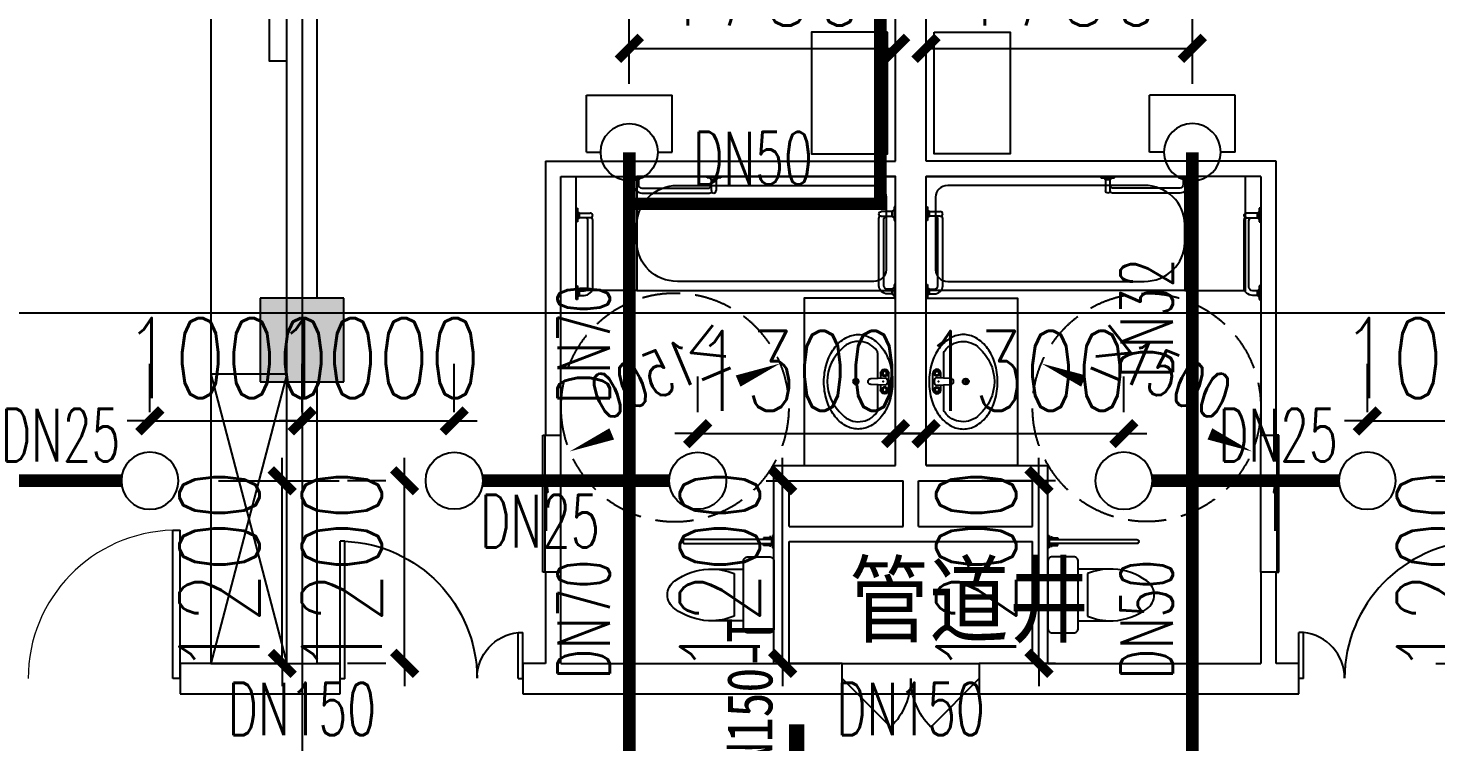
# Model space of a CAD drawing. Extents: x 0 to 2838408, y -923048 to 203859.
# Drawn here: x 2711463 to 2720713, y -199508 to -194818 of the extents above; entities that cross this region are included whole.
import ezdxf
from ezdxf.enums import TextEntityAlignment as Align

# ---------------------------------------------------------------- set-up
doc = ezdxf.new("R2010")
doc.units = 0
doc.header["$LTSCALE"] = 1000
doc.linetypes.add('DASH', pattern=[0.35, 0.25, -0.1])
for name, color, linetype in [('A-Fixt', 81, 'Continuous'), ('CLAYER', 7, 'Continuous'), ('COLUMN', 9, 'Continuous'), ('DIM_SYMB', 3, 'Continuous'), ('DOOR_FIRE', 4, 'Continuous'), ('DOTE', 8, 'Continuous'), ('EQUIP_喷头', 7, 'Continuous'), ('LVTRY', 6, 'Continuous'), ('PIPE-喷淋', 6, 'Continuous'), ('PUB_HATCH', 8, 'Continuous'), ('PUB_TEXT', 7, 'Continuous'), ('TEXT_喷淋', 7, 'Continuous'), ('TWT_DIM', 3, 'Continuous'), ('WALL', 9, 'Continuous'), ('WINDOW', 4, 'Continuous'), ('XREF', 8, 'Continuous'), ('抗震支吊架', 2, 'Continuous'), ('洁具', 213, 'Continuous'), ('配景', 3, 'Continuous')]:
    doc.layers.add(name, color=color, linetype=linetype)
doc.styles.add('_TCH_DIM', font='SIMPLEX', dxfattribs={"bigfont": 'GBCBIG'})
doc.styles.add('_TCH_DIM_T3', font='SIMPLEX', dxfattribs={"width": 0.75, "bigfont": 'HZTXT'})
doc.styles.add('_TWT_PIPEDN', font='SIMPLEX', dxfattribs={"width": 0.8, "height": 2.3, "bigfont": 'HZTXT'})
doc.styles.add('kzcad', font='', dxfattribs={"width": 0.8})
doc.styles.get("Standard").update_dxf_attribs({"font": 'geniso.shx', "bigfont": 'hztxt.shx'})
doc.styles.get('kzcad').set_extended_font_data('SimSun')
doc.dimstyles.new('_TWT_ARCH&&150', dxfattribs={"dimtxt": 525, "dimasz": 150, "dimexe": 375, "dimexo": 450, "dimgap": 150, "dimtad": 1, "dimdec": 0, "dimzin": 0, "dimdsep": 46, "dimtxsty": '_TCH_DIM_T3', "dimblk": 'ARCHTICK', "dimcen": 0.09, "dimclrt": 7, "dimazin": 2, "dimtfac": 1, "dimtdec": 0, "dimtix": 1, "dimtmove": 2, "dimatfit": 3, "dimfxl": 1, "dimtolj": 1, "dimtzin": 0, "dimarcsym": 0})

# ---------------------------------------------------------------- blocks, each defined once
blk = doc.blocks.new('单人床')
at = {"layer": 'A-Fixt'}
for p, q in [((47773.8, 13973.4), (48673.8, 13973.4)), ((47773.8, 12073.4), (48673.8, 13973.4)), ((47773.8, 12073.4), (48673.8, 12073.4))]:
    blk.add_line(p, q, dxfattribs=at)
blk.add_lwpolyline([(47773.8, 14023.4), (48673.8, 14023.4), (48673.8, 12023.4), (47773.8, 12023.4), (47773.8, 14023.4)], dxfattribs=at)
blk = doc.blocks.new('CH_AP01')
for p, q in [((-311.4, 16.6), (-275, 0)), ((-275, 0), (275, 0)), ((275, 0), (311.4, 16.6))]:
    blk.add_line(p, q)
for centre, radius, start, end in [((-306.8, 555.3), 37.8, 100.18588, 202.83587), ((0, -578.9), 1212.6, 74.71041, 105.28959), ((0, -578.9), 1172.6, 75.02868, 104.97132), ((0, -1278.1), 1856.9, 80.61099, 99.38901), ((306.8, 555.3), 37.8, 337.16413, 79.81412), ((-1658.4, 201.9), 1359.7, 352.16586, 14.42826), ((-823.7, 250), 562.9, 335.50378, 31.09034), ((-823.7, 250), 602.9, 335.50378, 30.26909), ((0, -578.9), 1092.6, 75.87672, 104.12328), ((823.7, 250), 602.9, 149.73091, 204.49622), ((823.7, 250), 562.9, 148.90966, 204.49622), ((1658.4, 201.9), 1359.7, 165.57174, 187.83414)]:
    blk.add_arc(centre, radius, start, end)
blk = doc.blocks.new('A$C61295E98')
at = {"color": 3}
for p, q in [((544, 597.9), (0, 597.9)), ((0, 597.9), (0, 0)), ((161.4, 597.9), (161.4, 0)), ((170.4, 0.2), (170.4, 597.6)), ((602.7, 572.2), (602.7, 25.6)), ((624, 517.9), (624, 80)), ((544, 0), (0, 0))]:
    blk.add_line(p, q, dxfattribs=at)
for points in [[(81.8, 540.3), (75.3, 540.3), (75.3, 576.8), (81.8, 576.8)], [(81.8, 453.1), (75.3, 453.1), (75.3, 489.6), (81.8, 489.6)], [(81.8, 352.9), (75.3, 352.9), (75.3, 389.4), (81.8, 389.4)]]:
    blk.add_lwpolyline(points, close=True, dxfattribs=at)
for centre in [(74, 250.1), (74, 164.2), (74, 70.5)]:
    blk.add_circle(centre, 15.7, dxfattribs=at)
for centre, start, end in [((544, 517.9), 360, 90), ((544, 80), 270, 0)]:
    blk.add_arc(centre, 80, start, end, dxfattribs=at)
blk = doc.blocks.new('宿舍')
at = {"layer": 'A-Fixt'}
for p, q in [((47853.8, 13801.7), (48353.8, 15701.7)), ((48353.8, 13801.7), (47853.8, 15701.7)), ((47853.8, 13801.7), (48353.8, 13801.7))]:
    blk.add_line(p, q, dxfattribs=at)
for points in [[(47853.8, 8601.7), (48353.8, 8601.7), (48353.8, 15701.7), (47853.8, 15701.7)], [(47853.8, 10676.1), (47970.5, 10676.1), (47970.5, 11742.6), (47853.8, 11742.6)]]:
    blk.add_lwpolyline(points, close=True, dxfattribs=at)
at = {"xscale": -1, "rotation": 90}
for p in [(63677.2, 60475.5), (63677.2, 58775.5)]:
    blk.add_blockref('单人床', p, dxfattribs=at)
at = {"layer": 'A-Fixt', "xscale": -1, "rotation": 180}
for p in [(50002, 9140.5), (51117.2, 9140.5)]:
    blk.add_blockref('CH_AP01', p, dxfattribs=at)
at = {"layer": '配景', "color": 252}
blk.add_blockref('A$C61295E98', (47853.8, 7096.6), dxfattribs=at)
blk = doc.blocks.new('A$C9f263cac')
at = {"linetype": 'DASH'}
blk.add_circle((0, 0), 750, dxfattribs=at)
at = {"layer": 'DIM_SYMB'}
for points in [[(0, 0, 0, 0, 0), (-692, 289.3, 0, 80, 0), (-415.2, 173.6, 0, 0, 0)], [(0, 0, 0, 0, 0), (692, -289.3, 0, 80, 0), (415.2, -173.6, 0, 0, 0)]]:
    blk.add_lwpolyline(points, format="xyseb", dxfattribs=at)
at = {"layer": 'PUB_TEXT', "color": 7, "style": '_TCH_DIM'}
blk.add_text('≥', height=337.6, rotation=337.3097, dxfattribs=at).set_placement((-419.5, 282.3))
at = {"layer": 'PUB_TEXT', "color": 7, "style": '_TCH_DIM', "width": 0.705882}
blk.add_text('1500', height=297.5, rotation=337.3097, dxfattribs=at).set_placement((-192.8, 187.5))
blk = doc.blocks.new('$plan$00002936')
at = {"layer": '洁具'}
for p, q in [((-44.8, 0), (44.8, 0)), ((44.8, 0), (44.8, -10.3)), ((-555.2, 0), (-465.5, 0)), ((-555.2, -10.3), (-555.2, 0)), ((-465.5, -10.3), (-555.2, -10.3)), ((-538.5, -10.3), (-527.3, -22.3)), ((-527.3, -22.3), (-497.4, -22.3)), ((-527.3, -22.3), (-527.3, -52.7)), ((-497.4, -22.3), (-486.1, -10.3)), ((-497.4, -22.3), (-497.4, -52.7)), ((-473.9, -77.9), (-38.4, -77.9)), ((-465.5, 0), (-465.5, -10.3)), ((-44.8, -10.3), (-44.8, 0)), ((44.8, -10.3), (-44.8, -10.3)), ((-28.1, -10.3), (-16.9, -22.3)), ((-16.9, -22.3), (13, -22.3)), ((-16.9, -94), (-16.9, -22.3)), ((13, -22.3), (24.3, -10.3)), ((13, -22.3), (13, -94)), ((-473.9, -110), (-38.4, -110)), ((-1.9, -110), (-1.9, -110))]:
    blk.add_line(p, q, dxfattribs=at)
for centre, major_axis, start_param, end_param in [((-473.9, -52.7), (0, 57.3), 1.570798, 3.141592), ((-473.9, -52.7), (0, 25.2), 1.570801, 3.141589), ((-38.4, -52.7), (0, 25.2), 3.141577, 4.303054), ((-38.4, -52.7), (0, 57.3), 3.141596, 3.619177), ((-1.9, -94), (0, 16), 1.570785, 3.141583), ((-1.9, -94), (0, 16), 3.141592, 4.71239)]:
    blk.add_ellipse(centre, major_axis=major_axis, ratio=0.931835, start_param=start_param, end_param=end_param, dxfattribs=at)
blk = doc.blocks.new('$DorLib2D$00000225')
at = {"color": 0}
for p, q in [((0.475, -0.0014), (0.475, 0.7521)), ((0.475, 0.7521), (0.5, 0.7521)), ((0.5, -0.0014), (0.5, 0.7521)), ((-0.5, 0), (-0.5, 0.252)), ((-0.475, 0.252), (-0.5, 0.252)), ((-0.475, 0), (-0.475, 0.252)), ((-0.475, 0), (-0.5, 0)), ((0.475, -0.0014), (0.5, -0.0014))]:
    blk.add_line(p, q, dxfattribs=at)
for centre, radius, start, end in [((0.5046, -0.0019), 0.7546, 92.24927, 179.72377), ((-0.5008, 0.0026), 0.2508, 359.78987, 84.09744)]:
    blk.add_arc(centre, radius, start, end, dxfattribs=at)
blk = doc.blocks.new('$DorLib2D$00000116')
at = {"color": 0}
for p, q in [((-0.5, 0), (-0.146, 0.354)), ((0.5, 0), (0.146, 0.354))]:
    blk.add_line(p, q, dxfattribs=at)
for centre, start, end in [((-0.5, 0), 0, 45), ((0.5, 0), 135, 180)]:
    blk.add_arc(centre, 0.5, start, end, dxfattribs=at)
blk = doc.blocks.new('$lvtry$00000196')
at = {"color": 0}
for points in [[(219.4, -384.7, 0.106486), (288.5, -307.6, 0.130324), (310.3, -225.4, 0.130324), (288.5, -143.1, 0.106486), (219.4, -66, 0.084172), (122.7, -18.1, 0.073176), (0, 0, 0.073176), (-122.7, -18.1, 0.084172), (-219.4, -66, 0.106486), (-288.5, -143.1, 0.130324), (-310.3, -225.4, 0.130324), (-288.5, -307.6, 0.106486), (-219.4, -384.7, 0.084172), (-122.7, -432.7, 0.073176), (0, -450.7, 0.073176), (122.7, -432.7, 0.084172)], [(-21.8, -44.3), (-17.3, -142, 1), (21, -142), (25.6, -44.3, 0.493794)]]:
    blk.add_lwpolyline(points, format="xyb", close=True, dxfattribs=at)
for points in [[(-52.4, -25.1), (56.2, -25.1)], [(-52.4, -78), (-20.3, -78)], [(24, -78), (56.2, -78)]]:
    blk.add_lwpolyline(points, dxfattribs=at)
for points in [[(-217.8, -329.4, -0.467303), (-199.2, -102.7, -0.154885), (-179, -96.3), (-17.3, -96.3, -0.154885)], [(21, -96.3), (182.8, -96.3, -0.154885), (203, -102.7, -0.467303), (221.6, -329.4, -0.210278), (1.9, -429.5, -0.210278), (-217.8, -329.4, -0.467303)]]:
    blk.add_lwpolyline(points, format="xyb", dxfattribs=at)
for centre, radius in [((-52.4, -51.6), 19.4), ((-52.4, -51.6), 12.6), ((56.2, -51.6), 19.4), ((56.2, -51.6), 12.6), ((1.9, -241), 19.7), ((1.9, -241), 14.7)]:
    blk.add_circle(centre, radius, dxfattribs=at)
for centre, start, end in [((-52.4, -51.6), 90, 270), ((56.2, -51.6), 270, 90)]:
    blk.add_arc(centre, 26.5, start, end, dxfattribs=at)
for p in [(1.9, -62.4), (1.9, -241)]:
    blk.add_point(p, dxfattribs=at)
blk = doc.blocks.new('$plan$00002967')
at = {"layer": '洁具'}
for p, q in [((1348.8, -59.7), (134, -59.7)), ((58.6, -136.4), (58.6, -613.6)), ((1599.9, -434.7), (1599.9, -315.3)), ((134, -690.3), (1348.8, -690.3))]:
    blk.add_line(p, q, dxfattribs=at)
blk.add_lwpolyline([(0, -750), (0, 0), (1599.9, 0), (1599.9, -750)], close=True, dxfattribs=at)
for centre, major_axis, start_param, end_param in [((134, -136.4), (0, 76.7), 0, 1.570796), ((1348.8, -315.3), (0, 255.7), -1.570796, 0), ((201, -375), (0, 42.6), 1.570796326795708, 7.853981633975295), ((1348.8, -434.7), (0, 255.7), 3.141593, 4.712389), ((134, -613.6), (0, 76.7), 1.570796, 3.141593)]:
    blk.add_ellipse(centre, major_axis=major_axis, ratio=0.98237, start_param=start_param, end_param=end_param, dxfattribs=at)
blk = doc.blocks.new('$plan$00002937')
at = {"layer": '洁具'}
for p, q in [((-12.4, 13.3), (-585, 13.3)), ((-67, 25.5), (-67, 16.3)), ((-8.3, 25.5), (-67, 25.5)), ((-67, 16.3), (-8.3, 16.3)), ((-27.9, 30.5), (-27.9, 25.5)), ((-19.7, 30.5), (-27.9, 30.5)), ((-27.9, 25.5), (-19.7, 25.5)), ((-19.7, 25.5), (-19.7, 30.5)), ((-12.4, -13.3), (-12.4, 13.3)), ((-8.3, 40), (-8.3, -40)), ((0, 40), (-8.3, 40)), ((-8.3, 16.3), (-8.3, 25.5)), ((0, -40), (0, 40)), ((-585, -13.3), (-12.4, -13.3)), ((-67, -25.5), (-67, -16.3)), ((-67, -16.3), (-8.3, -16.3)), ((-8.3, -25.5), (-67, -25.5)), ((-27.9, -30.5), (-27.9, -25.5)), ((-27.9, -25.5), (-19.7, -25.5)), ((-19.7, -30.5), (-27.9, -30.5)), ((-19.7, -25.5), (-19.7, -30.5)), ((-8.3, -16.3), (-8.3, -25.5)), ((-8.3, -40), (0, -40))]:
    blk.add_line(p, q, dxfattribs=at)
blk.add_ellipse((-585, 0), major_axis=(0, -13.3), ratio=0.97507, start_param=3.141592, end_param=6.283185, dxfattribs=at)
blk = doc.blocks.new('$plan$00002826')
at = {"layer": '洁具', "color": 7}
blk.add_line((-260.4, -139.7), (-260.4, 139.7), dxfattribs=at)
at = {"layer": '洁具'}
blk.add_line((-200, 169.7), (-200, -169.7), dxfattribs=at)
blk.add_lwpolyline([(-650.1, 91.6, 0.537872), (-650.1, -91.6, 0.149947), (-430.4, -169.7), (-200, -169.7), (-200, -220, 0.414214), (-170, -250), (-30, -250, 0.414214), (0, -220), (0, 220, 0.414214), (-30, 250), (-170, 250, 0.414214), (-200, 220), (-200, 169.7), (-430.4, 169.7, 0.149947)], format="xyb", close=True, dxfattribs=at)
at = {"layer": '洁具', "color": 7}
for centre, start, end in [((-412.8, -227.4), 67.45048, 91.47253), ((-412.8, 227.4), 268.63393, 292.54952)]:
    blk.add_arc(centre, 397.5, start, end, dxfattribs=at)
blk = doc.blocks.new('$DorLib2D$00000129')
at = {"color": 0, "linetype": 'Continuous'}
for p, q in [((-0.5, 0.545), (-0.5, 0.687)), ((-0.5, 0.687), (0.5, 0.687)), ((0.5, 0.687), (0.5, 0.545)), ((0.5, 0.545), (-0.5, 0.545)), ((-0.5, 0.5), (-0.5, 0.545)), ((0.5, 0.5), (0.5, 0.545)), ((-0.2, 0.437), (0.158, 0.437)), ((0.08, 0.341), (0.08, 0.437)), ((0.158, 0.437), (0.08, 0.341))]:
    blk.add_line(p, q, dxfattribs=at)
blk = doc.blocks.new('$DorLib2D$00000001')
for p, q in [((0.45, 0.975), (0.5, 0.975)), ((0.45, 0), (0.45, 0.975)), ((0.5, 0), (0.5, 0.975)), ((0.5, 0), (0.45, 0))]:
    blk.add_line(p, q)
at = {"lineweight": 13}
blk.add_arc((0.475, 0), 0.975, 91.46928, 180, dxfattribs=at)
blk = doc.blocks.new('1F1')
at = {"layer": 'PUB_HATCH'}
blk.add_hatch(color=256, dxfattribs=at).paths.add_polyline_path([(2377491.7, -196592.2), (2376941.7, -196592.2), (2376941.7, -197142.2), (2377491.7, -197142.2)])
for points in [[(2381064.1, -194844.6), (2380564.1, -194844.6), (2380564.1, -195644.6), (2381064.1, -195644.6)], [(2381369.4, -194844.6), (2381869.4, -194844.6), (2381869.4, -195644.6), (2381369.4, -195644.6)]]:
    blk.add_lwpolyline(points, close=True)
at = {"layer": 'COLUMN'}
for p, q in [((2377491.7, -196592.2), (2376941.7, -196592.2)), ((2376941.7, -196592.2), (2376941.7, -197142.2)), ((2377491.7, -197142.2), (2377491.7, -196592.2)), ((2376941.7, -197142.2), (2377491.7, -197142.2))]:
    blk.add_line(p, q, dxfattribs=at)
at = {"layer": 'DOOR_FIRE'}
for p, q in [((2380766.7, -198992.2), (2381666.7, -198992.2)), ((2380766.7, -199192.2), (2381666.7, -199192.2))]:
    blk.add_line(p, q, dxfattribs=at)
at = {"layer": 'DOTE'}
for p, q in [((2377216.7, -187892.2), (2377216.7, -271092.2)), ((2453916.7, -196692.2), (2343216.7, -196692.2))]:
    blk.add_line(p, q, dxfattribs=at)
at = {"layer": 'LVTRY'}
for points in [[(2381116.7, -197692.2), (2381116.7, -196592.2), (2380516.7, -196592.2), (2380516.7, -197692.2)], [(2381316.7, -197692.2), (2381316.7, -196592.2), (2381916.7, -196592.2), (2381916.7, -197692.2)]]:
    blk.add_lwpolyline(points, close=True, dxfattribs=at)
at = {"layer": 'WALL'}
for p, q in [((2381116.7, -195692.2), (2381116.7, -191642.2)), ((2381316.7, -195692.2), (2381316.7, -191642.2)), ((2377116.7, -196592.2), (2377116.7, -191942.2)), ((2377316.7, -196592.2), (2377316.7, -191942.2)), ((2378816.7, -195692.2), (2381116.7, -195692.2)), ((2378816.7, -195692.2), (2378816.7, -197492.2)), ((2383616.7, -195692.2), (2381316.7, -195692.2)), ((2383616.7, -197492.2), (2383616.7, -195692.2)), ((2378916.7, -195792.2), (2381116.7, -195792.2)), ((2378916.7, -197492.2), (2378916.7, -195792.2)), ((2381116.7, -197692.2), (2381116.7, -195792.2)), ((2383516.7, -195792.2), (2381316.7, -195792.2)), ((2381316.7, -197692.2), (2381316.7, -195792.2)), ((2383516.7, -195792.2), (2383516.7, -197492.2)), ((2377116.7, -198992.2), (2377116.7, -197142.2)), ((2377316.7, -198992.2), (2377316.7, -197142.2)), ((2378816.7, -197492.2), (2378916.7, -197492.2)), ((2383516.7, -197492.2), (2383616.7, -197492.2)), ((2380316.7, -197692.2), (2381116.7, -197692.2)), ((2380316.7, -198192.2), (2380316.7, -197692.2)), ((2381316.7, -197692.2), (2382116.7, -197692.2)), ((2382116.7, -198192.2), (2382116.7, -197692.2)), ((2380416.7, -197792.2), (2381166.7, -197792.2)), ((2380416.7, -198092.2), (2380416.7, -197792.2)), ((2381166.7, -198092.2), (2381166.7, -197792.2)), ((2381266.7, -197792.2), (2382016.7, -197792.2)), ((2381266.7, -198092.2), (2381266.7, -197792.2)), ((2382016.7, -198092.2), (2382016.7, -197792.2)), ((2380416.7, -198092.2), (2381166.7, -198092.2)), ((2381266.7, -198092.2), (2382016.7, -198092.2)), ((2380316.7, -198992.2), (2380316.7, -198192.2)), ((2380416.7, -198192.2), (2381216.7, -198192.2)), ((2380416.7, -198992.2), (2380416.7, -198192.2)), ((2381216.7, -198192.2), (2382016.7, -198192.2)), ((2382016.7, -198992.2), (2382016.7, -198192.2)), ((2382116.7, -198992.2), (2382116.7, -198192.2)), ((2378916.7, -198392.2), (2378816.7, -198392.2)), ((2378816.7, -198392.2), (2378816.7, -198992.2)), ((2378916.7, -198992.2), (2378916.7, -198392.2)), ((2383616.7, -198392.2), (2383516.7, -198392.2)), ((2383516.7, -198392.2), (2383516.7, -198992.2)), ((2383616.7, -198992.2), (2383616.7, -198392.2)), ((2377116.7, -198992.2), (2376416.7, -198992.2)), ((2376416.7, -198992.2), (2376416.7, -199192.2)), ((2377466.7, -198992.2), (2377316.7, -198992.2)), ((2377466.7, -199192.2), (2377466.7, -198992.2)), ((2378816.7, -198992.2), (2378666.7, -198992.2)), ((2378666.7, -198992.2), (2378666.7, -199192.2)), ((2378916.7, -198992.2), (2380316.7, -198992.2)), ((2380766.7, -198992.2), (2380416.7, -198992.2)), ((2380766.7, -199192.2), (2380766.7, -198992.2)), ((2382016.7, -198992.2), (2381666.7, -198992.2)), ((2381666.7, -198992.2), (2381666.7, -199192.2)), ((2382116.7, -198992.2), (2383516.7, -198992.2)), ((2383766.7, -198992.2), (2383616.7, -198992.2)), ((2383766.7, -199192.2), (2383766.7, -198992.2)), ((2376416.7, -199192.2), (2377216.7, -199192.2)), ((2377216.7, -199192.2), (2377466.7, -199192.2)), ((2378666.7, -199192.2), (2378816.7, -199192.2)), ((2378816.7, -199192.2), (2380316.7, -199192.2)), ((2380316.7, -199192.2), (2380766.7, -199192.2)), ((2381666.7, -199192.2), (2382116.7, -199192.2)), ((2382116.7, -199192.2), (2383616.7, -199192.2)), ((2383616.7, -199192.2), (2383766.7, -199192.2))]:
    blk.add_line(p, q, dxfattribs=at)
at = {"layer": 'WINDOW'}
for p, q in [((2378916.7, -198392.2), (2378916.7, -197492.2)), ((2383516.7, -198392.2), (2383516.7, -197492.2))]:
    blk.add_line(p, q, dxfattribs=at)
at = {"layer": '洁具'}
for points in [[(2379416.7, -196542.2), (2379016.7, -196542.2), (2379016.7, -195792.2), (2379416.7, -195792.2)], [(2383016.7, -196542.2), (2383416.7, -196542.2), (2383416.7, -195792.2), (2383016.7, -195792.2)]]:
    blk.add_lwpolyline(points, close=True, dxfattribs=at)
for name, p, rotation in [('宿舍', (2424970.6, -183290.5), 180), ('$plan$00002936', (2379016.7, -196046.8), 90), ('$plan$00002936', (2381316.7, -196037), 90), ('$plan$00002826', (2382116.7, -198542.2), 180)]:
    blk.add_blockref(name, p, dxfattribs=dict(rotation=rotation))
for name, p in [('$plan$00002936', (2379923.8, -195792.2)), ('A$C9f263cac', (2382766.7, -197310.8)), ('$plan$00002937', (2380316.7, -198192.2))]:
    blk.add_blockref(name, p)
at = {"xscale": 1.062551725044816, "yscale": -1.000000000000066, "rotation": 180}
blk.add_blockref('$plan$00002967', (2381116.7, -195792.2), dxfattribs=at)
for name, p, xscale in [('$plan$00002967', (2381316.7, -195792.2), 1.062551725044816), ('A$C9f263cac', (2379666.7, -197310.8), -1)]:
    blk.add_blockref(name, p, dxfattribs=dict(xscale=xscale))
at = {"yscale": -1}
for name, p, rotation in [('$plan$00002936', (2382509.7, -195792.2), 180), ('$plan$00002936', (2381116.7, -196037), 90), ('$plan$00002936', (2383516.7, -196046.8), 90), ('$plan$00002937', (2382116.7, -198192.2), 179.9999999999999)]:
    blk.add_blockref(name, p, dxfattribs=dict(at, rotation=rotation))
blk.add_blockref('$plan$00002826', (2380316.7, -198542.2), dxfattribs=at)
at = {"layer": 'DOOR_FIRE', "xscale": 900, "yscale": -900, "zscale": 200}
blk.add_blockref('$DorLib2D$00000116', (2381216.7, -199092.2), dxfattribs=at)
at = {"layer": 'LVTRY', "yscale": -1, "rotation": 90}
blk.add_blockref('$lvtry$00000196', (2381096.7, -197142.2), dxfattribs=at)
at = {"layer": 'LVTRY', "rotation": 90}
blk.add_blockref('$lvtry$00000196', (2381336.7, -197142.2), dxfattribs=at)
at = {"layer": 'WINDOW', "xscale": 900, "zscale": 900, "rotation": 90}
for p, yscale in [((2378866.7, -197942.2), 100), ((2383566.7, -197942.2), -100)]:
    blk.add_blockref('$DorLib2D$00000129', p, dxfattribs=dict(at, yscale=yscale))
at = {"layer": 'WINDOW'}
for name, p, xscale, yscale, zscale in [('$DorLib2D$00000001', (2375916.7, -199092.2), 1000, 1000, 1000), ('$DorLib2D$00000225', (2378066.7, -199092.2), -1200, 1200, -1200), ('$DorLib2D$00000225', (2384366.7, -199092.2), 1200, 1200, 1200)]:
    blk.add_blockref(name, p, dxfattribs=dict(at, xscale=xscale, yscale=yscale, zscale=zscale))
at = {"layer": 'CLAYER'}
blk.add_text('管道井', height=525, dxfattribs=at).set_placement((2380811.5, -198855.2))
blk = doc.blocks.new('_ArchTick')
at = {"color": 0, "linetype": 'ByBlock', "const_width": 0.4}
blk.add_lwpolyline([(-0.5, -0.5), (0.5, 0.5)], dxfattribs=at)
blk = doc.blocks.new('*D1494')
at = {"layer": 'Defpoints', "color": 0, "linetype": 'ByBlock', "transparency": 16777216}
for p in [(2718662.5, -197482.4), (2717362.5, -197792.2), (2718662.5, -197792.2)]:
    blk.add_point(p, dxfattribs=at)
at = {"layer": 'TWT_DIM', "color": 0, "linetype": 'ByBlock', "lineweight": -2, "transparency": 16777216}
for p, q in [((2717362.5, -197342.2), (2717362.5, -197107.4)), ((2718662.5, -197342.2), (2718662.5, -197107.4)), ((2717362.5, -197482.4), (2717212.5, -197482.4)), ((2717362.5, -197482.4), (2718662.5, -197482.4)), ((2718662.5, -197482.4), (2718812.5, -197482.4))]:
    blk.add_line(p, q, dxfattribs=at)
at = {"layer": 'TWT_DIM', "color": 0, "linetype": 'ByBlock', "lineweight": -2, "transparency": 16777216, "xscale": 150, "yscale": 150, "zscale": 150}
blk.add_blockref('_ArchTick', (2717362.5, -197482.4), dxfattribs=at)
at = {"layer": 'TWT_DIM', "color": 0, "linetype": 'ByBlock', "lineweight": -2, "transparency": 16777216, "xscale": 150, "yscale": 150, "zscale": 150, "rotation": 180}
blk.add_blockref('_ArchTick', (2718662.5, -197482.4), dxfattribs=at)
at = {"layer": 'TWT_DIM', "color": 7, "linetype": 'ByBlock', "transparency": 16777216, "insert": (2718012.5, -197069.9), "char_height": 525, "attachment_point": 5, "style": '_TCH_DIM_T3'}
blk.add_mtext('\\A1;1300', dxfattribs=at)
blk = doc.blocks.new('*D1495')
at = {"layer": 'Defpoints', "color": 0, "linetype": 'ByBlock', "transparency": 16777216}
for p in [(2717162.5, -197482.4), (2715862.5, -197792.2), (2717162.5, -197792.2)]:
    blk.add_point(p, dxfattribs=at)
at = {"layer": 'TWT_DIM', "color": 0, "linetype": 'ByBlock', "lineweight": -2, "transparency": 16777216}
for p, q in [((2715862.5, -197342.2), (2715862.5, -197107.4)), ((2717162.5, -197342.2), (2717162.5, -197107.4)), ((2715862.5, -197482.4), (2715712.5, -197482.4)), ((2715862.5, -197482.4), (2717162.5, -197482.4)), ((2717162.5, -197482.4), (2717312.5, -197482.4))]:
    blk.add_line(p, q, dxfattribs=at)
at = {"layer": 'TWT_DIM', "color": 0, "linetype": 'ByBlock', "lineweight": -2, "transparency": 16777216, "xscale": 150, "yscale": 150, "zscale": 150}
blk.add_blockref('_ArchTick', (2715862.5, -197482.4), dxfattribs=at)
at = {"layer": 'TWT_DIM', "color": 0, "linetype": 'ByBlock', "lineweight": -2, "transparency": 16777216, "xscale": 150, "yscale": 150, "zscale": 150, "rotation": 180}
blk.add_blockref('_ArchTick', (2717162.5, -197482.4), dxfattribs=at)
at = {"layer": 'TWT_DIM', "color": 7, "linetype": 'ByBlock', "transparency": 16777216, "insert": (2716512.5, -197069.9), "char_height": 525, "attachment_point": 5, "style": '_TCH_DIM_T3'}
blk.add_mtext('\\A1;1300', dxfattribs=at)
blk = doc.blocks.new('*D1515')
at = {"layer": 'Defpoints', "color": 0, "linetype": 'ByBlock', "transparency": 16777216}
for p in [(2719112.5, -194951.1), (2717362.5, -195633.4), (2719112.5, -195633.4)]:
    blk.add_point(p, dxfattribs=at)
at = {"layer": 'TWT_DIM', "color": 0, "linetype": 'ByBlock', "lineweight": -2, "transparency": 16777216}
for p, q in [((2717362.5, -195183.4), (2717362.5, -194576.1)), ((2719112.5, -195183.4), (2719112.5, -194576.1)), ((2717362.5, -194951.1), (2719112.5, -194951.1))]:
    blk.add_line(p, q, dxfattribs=at)
at = {"layer": 'TWT_DIM', "color": 0, "linetype": 'ByBlock', "lineweight": -2, "transparency": 16777216, "xscale": 150, "yscale": 150, "zscale": 150, "rotation": 180}
blk.add_blockref('_ArchTick', (2717362.5, -194951.1), dxfattribs=at)
at = {"layer": 'TWT_DIM', "color": 0, "linetype": 'ByBlock', "lineweight": -2, "transparency": 16777216, "xscale": 150, "yscale": 150, "zscale": 150}
blk.add_blockref('_ArchTick', (2719112.5, -194951.1), dxfattribs=at)
at = {"layer": 'TWT_DIM', "color": 7, "linetype": 'ByBlock', "transparency": 16777216, "insert": (2718237.5, -194538.6), "char_height": 525, "attachment_point": 5, "style": '_TCH_DIM_T3'}
blk.add_mtext('\\A1;1750', dxfattribs=at)
blk = doc.blocks.new('*D1516')
at = {"layer": 'Defpoints', "color": 0, "linetype": 'ByBlock', "transparency": 16777216}
for p in [(2721262.5, -197398.8), (2720262.5, -197792.2), (2721262.5, -197792.2)]:
    blk.add_point(p, dxfattribs=at)
at = {"layer": 'TWT_DIM', "color": 0, "linetype": 'ByBlock', "lineweight": -2, "transparency": 16777216}
for p, q in [((2720262.5, -197342.2), (2720262.5, -197023.8)), ((2721262.5, -197342.2), (2721262.5, -197023.8)), ((2720262.5, -197398.8), (2720112.5, -197398.8)), ((2720262.5, -197398.8), (2721262.5, -197398.8)), ((2721262.5, -197398.8), (2721412.5, -197398.8))]:
    blk.add_line(p, q, dxfattribs=at)
at = {"layer": 'TWT_DIM', "color": 0, "linetype": 'ByBlock', "lineweight": -2, "transparency": 16777216, "xscale": 150, "yscale": 150, "zscale": 150}
blk.add_blockref('_ArchTick', (2720262.5, -197398.8), dxfattribs=at)
at = {"layer": 'TWT_DIM', "color": 0, "linetype": 'ByBlock', "lineweight": -2, "transparency": 16777216, "xscale": 150, "yscale": 150, "zscale": 150, "rotation": 180}
blk.add_blockref('_ArchTick', (2721262.5, -197398.8), dxfattribs=at)
at = {"layer": 'TWT_DIM', "color": 7, "linetype": 'ByBlock', "transparency": 16777216, "insert": (2720762.5, -196986.3), "char_height": 525, "attachment_point": 5, "style": '_TCH_DIM_T3'}
blk.add_mtext('\\A1;1000', dxfattribs=at)
blk = doc.blocks.new('*D1517')
at = {"layer": 'Defpoints', "color": 0, "linetype": 'ByBlock', "transparency": 16777216}
for p in [(2718104.8, -197792.2), (2718662.5, -197792.2), (2718662.5, -198992.2)]:
    blk.add_point(p, dxfattribs=at)
at = {"layer": 'TWT_DIM', "color": 0, "linetype": 'ByBlock', "lineweight": -2, "transparency": 16777216}
for p, q in [((2718104.8, -197792.2), (2718104.8, -197642.2)), ((2718212.5, -197792.2), (2717729.8, -197792.2)), ((2718104.8, -198992.2), (2718104.8, -197792.2)), ((2718212.5, -198992.2), (2717729.8, -198992.2)), ((2718104.8, -198992.2), (2718104.8, -199142.2))]:
    blk.add_line(p, q, dxfattribs=at)
at = {"layer": 'TWT_DIM', "color": 0, "linetype": 'ByBlock', "lineweight": -2, "transparency": 16777216, "xscale": 150, "yscale": 150, "zscale": 150}
for p, rotation in [((2718104.8, -197792.2), 270), ((2718104.8, -198992.2), 90)]:
    blk.add_blockref('_ArchTick', p, dxfattribs=dict(at, rotation=rotation))
at = {"layer": 'TWT_DIM', "color": 7, "linetype": 'ByBlock', "transparency": 16777216, "insert": (2717692.3, -198392.2), "char_height": 525, "attachment_point": 5, "rotation": 90, "style": '_TCH_DIM_T3'}
blk.add_mtext('\\A1;1200', dxfattribs=at)
blk = doc.blocks.new('*D1518')
at = {"layer": 'Defpoints', "color": 0, "linetype": 'ByBlock', "transparency": 16777216}
for p in [(2720262.5, -197792.2), (2721131.8, -197792.2), (2720262.5, -198992.2)]:
    blk.add_point(p, dxfattribs=at)
at = {"layer": 'TWT_DIM', "color": 0, "linetype": 'ByBlock', "lineweight": -2, "transparency": 16777216}
for p, q in [((2721131.8, -197792.2), (2721131.8, -197642.2)), ((2720712.5, -197792.2), (2721506.8, -197792.2)), ((2721131.8, -198992.2), (2721131.8, -197792.2)), ((2720712.5, -198992.2), (2721506.8, -198992.2)), ((2721131.8, -198992.2), (2721131.8, -199142.2))]:
    blk.add_line(p, q, dxfattribs=at)
at = {"layer": 'TWT_DIM', "color": 0, "linetype": 'ByBlock', "lineweight": -2, "transparency": 16777216, "xscale": 150, "yscale": 150, "zscale": 150}
for p, rotation in [((2721131.8, -197792.2), 270), ((2721131.8, -198992.2), 90)]:
    blk.add_blockref('_ArchTick', p, dxfattribs=dict(at, rotation=rotation))
at = {"layer": 'TWT_DIM', "color": 7, "linetype": 'ByBlock', "transparency": 16777216, "insert": (2720719.3, -198392.2), "char_height": 525, "attachment_point": 5, "rotation": 90, "style": '_TCH_DIM_T3'}
blk.add_mtext('\\A1;1200', dxfattribs=at)
blk = doc.blocks.new('*D1519')
at = {"layer": 'Defpoints', "color": 0, "linetype": 'ByBlock', "transparency": 16777216}
for p in [(2717162.5, -194951.1), (2715412.5, -195633.4), (2717162.5, -195633.4)]:
    blk.add_point(p, dxfattribs=at)
at = {"layer": 'TWT_DIM', "color": 0, "linetype": 'ByBlock', "lineweight": -2, "transparency": 16777216}
for p, q in [((2715412.5, -195183.4), (2715412.5, -194576.1)), ((2717162.5, -195183.4), (2717162.5, -194576.1)), ((2715412.5, -194951.1), (2717162.5, -194951.1))]:
    blk.add_line(p, q, dxfattribs=at)
at = {"layer": 'TWT_DIM', "color": 0, "linetype": 'ByBlock', "lineweight": -2, "transparency": 16777216, "xscale": 150, "yscale": 150, "zscale": 150, "rotation": 180}
blk.add_blockref('_ArchTick', (2715412.5, -194951.1), dxfattribs=at)
at = {"layer": 'TWT_DIM', "color": 0, "linetype": 'ByBlock', "lineweight": -2, "transparency": 16777216, "xscale": 150, "yscale": 150, "zscale": 150}
blk.add_blockref('_ArchTick', (2717162.5, -194951.1), dxfattribs=at)
at = {"layer": 'TWT_DIM', "color": 7, "linetype": 'ByBlock', "transparency": 16777216, "insert": (2716287.5, -194538.6), "char_height": 525, "attachment_point": 5, "style": '_TCH_DIM_T3'}
blk.add_mtext('\\A1;1750', dxfattribs=at)
blk = doc.blocks.new('*D1520')
at = {"layer": 'Defpoints', "color": 0, "linetype": 'ByBlock', "transparency": 16777216}
for p in [(2714262.5, -197398.8), (2713262.5, -197792.2), (2714262.5, -197792.2)]:
    blk.add_point(p, dxfattribs=at)
at = {"layer": 'TWT_DIM', "color": 0, "linetype": 'ByBlock', "lineweight": -2, "transparency": 16777216}
for p, q in [((2713262.5, -197342.2), (2713262.5, -197023.8)), ((2714262.5, -197342.2), (2714262.5, -197023.8)), ((2713262.5, -197398.8), (2713112.5, -197398.8)), ((2713262.5, -197398.8), (2714262.5, -197398.8)), ((2714262.5, -197398.8), (2714412.5, -197398.8))]:
    blk.add_line(p, q, dxfattribs=at)
at = {"layer": 'TWT_DIM', "color": 0, "linetype": 'ByBlock', "lineweight": -2, "transparency": 16777216, "xscale": 150, "yscale": 150, "zscale": 150}
blk.add_blockref('_ArchTick', (2713262.5, -197398.8), dxfattribs=at)
at = {"layer": 'TWT_DIM', "color": 0, "linetype": 'ByBlock', "lineweight": -2, "transparency": 16777216, "xscale": 150, "yscale": 150, "zscale": 150, "rotation": 180}
blk.add_blockref('_ArchTick', (2714262.5, -197398.8), dxfattribs=at)
at = {"layer": 'TWT_DIM', "color": 7, "linetype": 'ByBlock', "transparency": 16777216, "insert": (2713762.5, -196986.3), "char_height": 525, "attachment_point": 5, "style": '_TCH_DIM_T3'}
blk.add_mtext('\\A1;1000', dxfattribs=at)
blk = doc.blocks.new('*D1521')
at = {"layer": 'Defpoints', "color": 0, "linetype": 'ByBlock', "transparency": 16777216}
for p in [(2715862.5, -197792.2), (2716420.3, -197792.2), (2715862.5, -198992.2)]:
    blk.add_point(p, dxfattribs=at)
at = {"layer": 'TWT_DIM', "color": 0, "linetype": 'ByBlock', "lineweight": -2, "transparency": 16777216}
for p, q in [((2716420.3, -197792.2), (2716420.3, -197642.2)), ((2716312.5, -197792.2), (2716795.3, -197792.2)), ((2716420.3, -198992.2), (2716420.3, -197792.2)), ((2716312.5, -198992.2), (2716795.3, -198992.2)), ((2716420.3, -198992.2), (2716420.3, -199142.2))]:
    blk.add_line(p, q, dxfattribs=at)
at = {"layer": 'TWT_DIM', "color": 0, "linetype": 'ByBlock', "lineweight": -2, "transparency": 16777216, "xscale": 150, "yscale": 150, "zscale": 150}
for p, rotation in [((2716420.3, -197792.2), 270), ((2716420.3, -198992.2), 90)]:
    blk.add_blockref('_ArchTick', p, dxfattribs=dict(at, rotation=rotation))
at = {"layer": 'TWT_DIM', "color": 7, "linetype": 'ByBlock', "transparency": 16777216, "insert": (2716007.8, -198392.2), "char_height": 525, "attachment_point": 5, "rotation": 90, "style": '_TCH_DIM_T3'}
blk.add_mtext('\\A1;1200', dxfattribs=at)
blk = doc.blocks.new('*D1522')
at = {"layer": 'Defpoints', "color": 0, "linetype": 'ByBlock', "transparency": 16777216}
for p in [(2713936.2, -197792.2), (2714262.5, -197792.2), (2714262.5, -198992.2)]:
    blk.add_point(p, dxfattribs=at)
at = {"layer": 'TWT_DIM', "color": 0, "linetype": 'ByBlock', "lineweight": -2, "transparency": 16777216}
for p, q in [((2713936.2, -197792.2), (2713936.2, -197642.2)), ((2713812.5, -197792.2), (2713561.2, -197792.2)), ((2713936.2, -198992.2), (2713936.2, -197792.2)), ((2713812.5, -198992.2), (2713561.2, -198992.2)), ((2713936.2, -198992.2), (2713936.2, -199142.2))]:
    blk.add_line(p, q, dxfattribs=at)
at = {"layer": 'TWT_DIM', "color": 0, "linetype": 'ByBlock', "lineweight": -2, "transparency": 16777216, "xscale": 150, "yscale": 150, "zscale": 150}
for p, rotation in [((2713936.2, -197792.2), 270), ((2713936.2, -198992.2), 90)]:
    blk.add_blockref('_ArchTick', p, dxfattribs=dict(at, rotation=rotation))
at = {"layer": 'TWT_DIM', "color": 7, "linetype": 'ByBlock', "transparency": 16777216, "insert": (2713523.7, -198392.2), "char_height": 525, "attachment_point": 5, "rotation": 90, "style": '_TCH_DIM_T3'}
blk.add_mtext('\\A1;1200', dxfattribs=at)
blk = doc.blocks.new('*D1526')
at = {"layer": 'Defpoints', "color": 0, "linetype": 'ByBlock', "transparency": 16777216}
for p in [(2713262.5, -197398.8), (2712262.5, -197792.2), (2713262.5, -197792.2)]:
    blk.add_point(p, dxfattribs=at)
at = {"layer": 'TWT_DIM', "color": 0, "linetype": 'ByBlock', "lineweight": -2, "transparency": 16777216}
for p, q in [((2712262.5, -197342.2), (2712262.5, -197023.8)), ((2713262.5, -197342.2), (2713262.5, -197023.8)), ((2712262.5, -197398.8), (2712112.5, -197398.8)), ((2712262.5, -197398.8), (2713262.5, -197398.8)), ((2713262.5, -197398.8), (2713412.5, -197398.8))]:
    blk.add_line(p, q, dxfattribs=at)
at = {"layer": 'TWT_DIM', "color": 0, "linetype": 'ByBlock', "lineweight": -2, "transparency": 16777216, "xscale": 150, "yscale": 150, "zscale": 150}
blk.add_blockref('_ArchTick', (2712262.5, -197398.8), dxfattribs=at)
at = {"layer": 'TWT_DIM', "color": 0, "linetype": 'ByBlock', "lineweight": -2, "transparency": 16777216, "xscale": 150, "yscale": 150, "zscale": 150, "rotation": 180}
blk.add_blockref('_ArchTick', (2713262.5, -197398.8), dxfattribs=at)
at = {"layer": 'TWT_DIM', "color": 7, "linetype": 'ByBlock', "transparency": 16777216, "insert": (2712762.5, -196986.3), "char_height": 525, "attachment_point": 5, "style": '_TCH_DIM_T3'}
blk.add_mtext('\\A1;1000', dxfattribs=at)
blk = doc.blocks.new('*D1528')
at = {"layer": 'Defpoints', "color": 0, "linetype": 'ByBlock', "transparency": 16777216}
for p in [(2712262.5, -197792.2), (2713131.8, -197792.2), (2712262.5, -198992.2)]:
    blk.add_point(p, dxfattribs=at)
at = {"layer": 'TWT_DIM', "color": 0, "linetype": 'ByBlock', "lineweight": -2, "transparency": 16777216}
for p, q in [((2713131.8, -197792.2), (2713131.8, -197642.2)), ((2712712.5, -197792.2), (2713506.8, -197792.2)), ((2713131.8, -198992.2), (2713131.8, -197792.2)), ((2712712.5, -198992.2), (2713506.8, -198992.2)), ((2713131.8, -198992.2), (2713131.8, -199142.2))]:
    blk.add_line(p, q, dxfattribs=at)
at = {"layer": 'TWT_DIM', "color": 0, "linetype": 'ByBlock', "lineweight": -2, "transparency": 16777216, "xscale": 150, "yscale": 150, "zscale": 150}
for p, rotation in [((2713131.8, -197792.2), 270), ((2713131.8, -198992.2), 90)]:
    blk.add_blockref('_ArchTick', p, dxfattribs=dict(at, rotation=rotation))
at = {"layer": 'TWT_DIM', "color": 7, "linetype": 'ByBlock', "transparency": 16777216, "insert": (2712719.3, -198392.2), "char_height": 525, "attachment_point": 5, "rotation": 90, "style": '_TCH_DIM_T3'}
blk.add_mtext('\\A1;1200', dxfattribs=at)
blk = doc.blocks.new('$TwtSys$00000125')
blk.add_circle((0, 0, 0), 1)
blk = doc.blocks.new('$TwtSys$00000131')
for p, q in [((-1.5, 0), (-1.5, 2)), ((-1.5, 2), (1.5, 2)), ((1.5, 0, 0), (1.5, 2, 0)), ((-1.5, 0), (-1, 0)), ((1, 0, 0), (1.5, 0, 0))]:
    blk.add_line(p, q)
blk.add_circle((0, 0), 1)

msp = doc.modelspace()

# ---------------------------------------------------------------- hatches: boundary and pattern name
at = {"layer": 'PIPE-喷淋', "linetype": 'ByBlock'}
for points in [[(2717062.5, -195972.9), (2717062.5, -196014.2), (2717103.8, -196014.2)], [(2717062.5, -195972.9), (2717103.8, -195972.9), (2717103.8, -196014.2)]]:
    msp.add_hatch(color=256, dxfattribs=at).paths.add_polyline_path(points)

# ---------------------------------------------------------------- linework, layer by layer
at = {"layer": 'PIPE-喷淋', "linetype": 'ByBlock', "ltscale": 1.5, "const_width": 82.5}
for points in [[(2717062.5, -195972.9), (2717062.5, -191742.2)], [(2715412.5, -195633.4), (2715412.5, -195972.9)], [(2719112.5, -195633.4), (2719112.5, -197792.2)], [(2715412.5, -195972.9), (2717062.5, -195972.9)], [(2715412.5, -197792.2), (2715412.5, -195972.9)], [(2711112.5, -197792.2), (2712075, -197792.2)], [(2714450, -197792.2), (2715412.5, -197792.2)], [(2715412.5, -197792.2), (2715412.5, -199592.2)], [(2715412.5, -197792.2), (2715675, -197792.2)], [(2718850, -197792.2), (2719112.5, -197792.2)], [(2719112.5, -197792.2), (2720075, -197792.2)], [(2719112.5, -197792.2), (2719112.5, -199592.2)]]:
    msp.add_lwpolyline(points, dxfattribs=at)
at = {"layer": '抗震支吊架', "color": 4, "const_width": 100}
msp.add_lwpolyline([(2716512.5, -199792.2), (2716512.5, -199392.2)], dxfattribs=at)

# ---------------------------------------------------------------- block references
at = {"layer": 'EQUIP_喷头', "linetype": 'ByBlock', "xscale": 187.5, "yscale": 187.5, "zscale": 187.5}
for name, p in [('$TwtSys$00000131', (2715412.5, -195633.4)), ('$TwtSys$00000125', (2714262.5, -197792.2)), ('$TwtSys$00000125', (2715862.5, -197792.2))]:
    msp.add_blockref(name, p, dxfattribs=at)
at = {"layer": 'EQUIP_喷头', "linetype": 'ByBlock', "xscale": 187.5, "yscale": -187.5, "zscale": 187.5, "rotation": 180}
for name, p in [('$TwtSys$00000131', (2719112.5, -195633.4)), ('$TwtSys$00000125', (2712262.5, -197792.2)), ('$TwtSys$00000125', (2718662.5, -197792.2)), ('$TwtSys$00000125', (2720262.5, -197792.2))]:
    msp.add_blockref(name, p, dxfattribs=at)
at = {"layer": 'XREF'}
msp.add_blockref('1F1', (336045.8, 0), dxfattribs=at)

# ---------------------------------------------------------------- texts
at = {"layer": 'TEXT_喷淋', "color": 251, "linetype": 'ByBlock', "style": '_TWT_PIPEDN', "width": 0.64}
for s, p in [('DN50', (2715832.7, -195845.4)), ('DN25', (2711282.7, -197664.7)), ('DN25', (2719282.7, -197664.7)), ('DN25', (2714432.7, -198230.2))]:
    msp.add_text(s, height=345, dxfattribs=at).set_placement(p)
for s, p in [('DN32', (2718985, -197117.6)), ('DN50', (2718985, -199097))]:
    msp.add_text(s, height=345, rotation=90, dxfattribs=at).set_placement(p)
at = {"layer": 'TEXT_喷淋', "linetype": 'ByBlock', "style": '_TWT_PIPEDN', "width": 0.64}
for p in [(2715285, -197287.4), (2715285, -199097)]:
    msp.add_text('DN70', height=345, rotation=90, dxfattribs=at).set_placement(p)
for p in [(2712773.6, -199464.7), (2716773.6, -199464.7)]:
    msp.add_text('DN150', height=345, dxfattribs=at).set_placement(p)
at = {"layer": '抗震支吊架', "color": 4, "style": 'kzcad', "width": 0.8}
msp.add_text('KZS-DN150-T', height=300, rotation=89.88539, dxfattribs=at).set_placement((2716352.5, -199592.2), align=Align.CENTER)

# ---------------------------------------------------------------- dimensions: what is measured, and where the dimension line sits
at = {"layer": 'TWT_DIM', "linetype": 'ByBlock'}
for p1, p2, distance, picture, middle in [((2715412.5, -195633.4), (2717162.5, -195633.4), 682.4, '*D1519', (2716287.5, -194538.6)), ((2717362.5, -195633.4), (2719112.5, -195633.4), 682.4, '*D1515', (2718237.5, -194538.6)), ((2712262.5, -197792.2), (2713262.5, -197792.2), 393.4, '*D1526', (2712762.5, -196986.3)), ((2713262.5, -197792.2), (2714262.5, -197792.2), 393.4, '*D1520', (2713762.5, -196986.3)), ((2720262.5, -197792.2), (2721262.5, -197792.2), 393.4, '*D1516', (2720762.5, -196986.3)), ((2715862.5, -197792.2), (2717162.5, -197792.2), 309.8, '*D1495', (2716512.5, -197069.9)), ((2717362.5, -197792.2), (2718662.5, -197792.2), 309.8, '*D1494', (2718012.5, -197069.9)), ((2712262.5, -198992.2), (2712262.5, -197792.2), -869.3, '*D1528', (2712719.3, -198392.2)), ((2714262.5, -198992.2), (2714262.5, -197792.2), 326.4, '*D1522', (2713523.7, -198392.2)), ((2715862.5, -198992.2), (2715862.5, -197792.2), -557.7, '*D1521', (2716007.8, -198392.2)), ((2718662.5, -198992.2), (2718662.5, -197792.2), 557.7, '*D1517', (2717692.3, -198392.2)), ((2720262.5, -198992.2), (2720262.5, -197792.2), -869.3, '*D1518', (2720719.3, -198392.2))]:
    dim = msp.add_aligned_dim(p1=p1, p2=p2, distance=distance, dimstyle='_TWT_ARCH&&150', dxfattribs=at)
    dim.commit()
    dim.dimension.update_dxf_attribs({"geometry": picture, "text_midpoint": middle})

doc.saveas('drawing.dxf')
